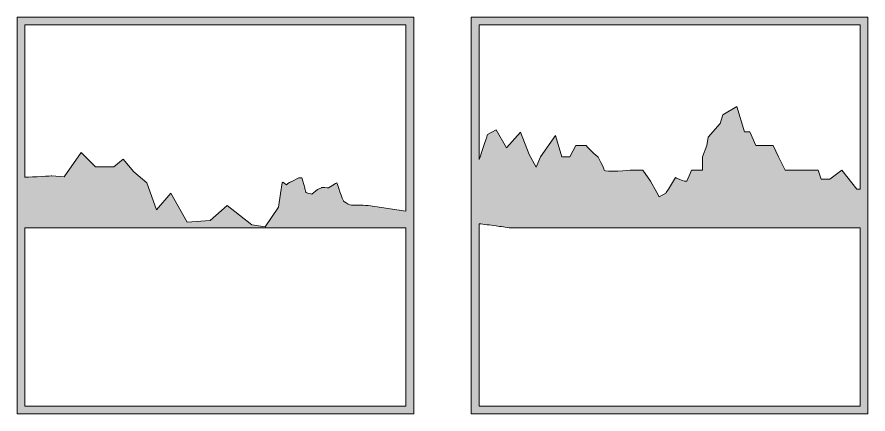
# Model space of a CAD drawing. Extents: x -2 to 9008, y -1000 to 0.
# Drawn here: x 4576 to 6720, y -1000 to 0 of the extents above; entities that cross this region are included whole.
import ezdxf

# ---------------------------------------------------------------- set-up
doc = ezdxf.new("R2010")
doc.units = 0
doc.header["$MEASUREMENT"] = 0
doc.layers.add('Layer 1', color=7, linetype='Continuous')

msp = doc.modelspace()

# ---------------------------------------------------------------- hatches: boundary and pattern name
at = {"layer": 'Layer 1', "true_color": 0x6d6e71}
h = msp.add_hatch(color=8, dxfattribs=at)
h.dxf.hatch_style = 2
h.paths.add_polyline_path([(4576, 0), (4576, -416), (4576, -531.2), (4576, -1000), (5576, -1000), (5576, -531.2), (5576, -491.9), (5576, 0)])
h.paths.add_polyline_path([(5556, -980), (4596, -980), (4596, -531.2), (5556, -531.2)])
edge = h.paths.add_edge_path()
edge.add_spline(control_points=[(5460.4, -474.4), (5460.4, -474.4), (5422.1, -474.5), (5415, -473.5), (5414.7, -473.4), (5414.4, -473.3), (5414.2, -473.3), (5410.5, -472.1), (5399.4, -464.2), (5398.4, -463.5), (5398.3, -463.5), (5398.3, -463.5), (5398.3, -463.4), (5398.3, -463.4), (5398.3, -463.4), (5398.3, -463.4), (5398.3, -463.4), (5398.3, -463.4), (5398.3, -463.4), (5397.8, -462.7), (5381.5, -417.4), (5381.5, -417.4), (5381.5, -417.4), (5363.1, -429.1), (5361, -430.4), (5361, -430.4), (5360.9, -430.5), (5360.8, -430.5), (5360.8, -430.5), (5360.8, -430.5), (5360.8, -430.5), (5360.8, -430.5), (5360.8, -430.5), (5360.7, -430.5), (5359.4, -429.9), (5343.5, -429.3), (5343.5, -429.3), (5343.5, -429.3), (5343, -430.5), (5343, -430.5), (5343, -430.5), (5333, -434.9), (5333, -434.9), (5333, -434.9), (5318.4, -446.5), (5318.4, -446.5), (5318.4, -446.5), (5304.3, -442.1), (5304.1, -442), (5304.1, -442), (5303.7, -440.8), (5303.1, -438.7), (5302.5, -436.6), (5301.7, -433.7), (5300.8, -430.5), (5297.7, -419.7), (5293.5, -405.3), (5293.2, -405.3), (5292.9, -405.5), (5286.3, -405.3), (5286.3, -405.3), (5286.3, -405.3), (5266.8, -414.8), (5266.8, -414.8), (5266.8, -414.8), (5259.5, -417), (5254.8, -422.6), (5254.8, -422.6), (5245.7, -415.9), (5245.7, -415.9), (5245.1, -416.6), (5244.3, -417.9), (5244.3, -417.9), (5244.3, -417.9), (5239.9, -444.4), (5239.9, -444.4), (5239.9, -444.4), (5234.9, -478.7), (5234.9, -478.7), (5234.9, -478.7), (5200.9, -528.6), (5200.9, -528.6), (5200.9, -528.6), (5167.8, -523.9), (5167.8, -523.9), (5167.8, -523.9), (5105.4, -474.4), (5105.4, -474.4), (5105.4, -474.4), (5062.6, -512.7), (5062.6, -512.7), (5062.6, -512.7), (5004.8, -517), (5004.8, -517), (5004.8, -517), (4963.7, -443.9), (4963.7, -443.9), (4963.7, -443.9), (4927.2, -485.9), (4927.2, -485.9), (4927.2, -485.9), (4902.8, -417.4), (4902.8, -417.4), (4902.8, -417.4), (4870.5, -390.2), (4870.5, -390.2), (4870.5, -390.2), (4843.5, -358.1), (4843.5, -358.1), (4843.5, -358.1), (4819.7, -377.4), (4819.7, -377.4), (4819.7, -377.4), (4774.1, -377.4), (4774.1, -377.4), (4774.1, -377.4), (4737.8, -341), (4737.8, -341), (4737.8, -341), (4695, -402.4), (4695, -402.4), (4695, -402.4), (4663.8, -400.3), (4663.8, -400.3), (4663.8, -400.3), (4616.6, -403.5), (4596, -403.2), (4596, -403.2), (4596, -20), (4596, -20), (4596, -20), (5556, -20), (5556, -20), (5556, -20), (5556, -488.8), (5556, -488.8), (5556, -488.8), (5460.4, -474.4), (5460.4, -474.4)], knot_values=[0, 0, 0, 0, 1, 1, 1, 2, 2, 2, 3, 3, 3, 4, 4, 4, 5, 5, 5, 6, 6, 6, 7, 7, 7, 8, 8, 8, 9, 9, 9, 10, 10, 10, 11, 11, 11, 12, 12, 12, 13, 13, 13, 14, 14, 14, 15, 15, 15, 16, 16, 16, 17, 17, 17, 18, 18, 18, 19, 19, 19, 20, 20, 20, 21, 21, 21, 22, 22, 22, 23, 23, 23, 24, 24, 24, 25, 25, 25, 26, 26, 26, 27, 27, 27, 28, 28, 28, 29, 29, 29, 30, 30, 30, 31, 31, 31, 32, 32, 32, 33, 33, 33, 34, 34, 34, 35, 35, 35, 36, 36, 36, 37, 37, 37, 38, 38, 38, 39, 39, 39, 40, 40, 40, 41, 41, 41, 42, 42, 42, 43, 43, 43, 44, 44, 44, 45, 45, 45, 46, 46, 46, 46], degree=3, periodic=1)
at = {"layer": 'Layer 1', "true_color": 0x808285}
h = msp.add_hatch(color=252, dxfattribs=at)
h.dxf.hatch_style = 2
h.paths.add_polyline_path([(5720, 0), (5720, -387.6), (5720, -518), (5720, -1000), (6720, -1000), (6720, -531.4), (6720, -433.9), (6720, 0)])
edge = h.paths.add_edge_path()
edge.add_spline(control_points=[(6700, -980), (6700, -980), (5740, -980), (5740, -980), (5740, -980), (5740, -520.6), (5740, -520.6), (5752.5, -522.2), (5767, -524.1), (5782.8, -526.2), (5794.9, -527.8), (5807.8, -529.6), (5820.8, -531.4), (5820.8, -531.4), (6700, -531.4), (6700, -531.4), (6700, -531.4), (6700, -980), (6700, -980)], knot_values=[0, 0, 0, 0, 1, 1, 1, 2, 2, 2, 3, 3, 3, 4, 4, 4, 5, 5, 5, 6, 6, 6, 6], degree=3, periodic=1)
edge = h.paths.add_edge_path()
edge.add_spline(control_points=[(6691.5, -433.9), (6691.5, -433.9), (6654.5, -385.9), (6654.5, -385.9), (6654.5, -385.9), (6623.8, -408.3), (6623.8, -408.3), (6623.8, -408.3), (6602.2, -408.3), (6602.2, -408.3), (6602.2, -408.3), (6594.9, -385.9), (6594.9, -385.9), (6594.9, -385.9), (6511.6, -385.9), (6511.6, -385.9), (6511.6, -385.9), (6507.3, -377.4), (6507.3, -377.4), (6507.3, -377.4), (6494.6, -352), (6494.6, -352), (6494.6, -352), (6480.7, -323.4), (6480.7, -323.4), (6480.7, -323.4), (6437.5, -323.4), (6437.5, -323.4), (6437.5, -323.4), (6422.5, -289.3), (6422.5, -289.3), (6422.5, -289.3), (6408.7, -289.3), (6408.7, -289.3), (6408.7, -289.3), (6389.3, -225.8), (6389.3, -225.8), (6389.3, -225.8), (6354.2, -246.6), (6354.2, -246.6), (6354.2, -246.6), (6348, -267.9), (6348, -267.9), (6348, -267.9), (6317.2, -302.6), (6317.2, -302.6), (6317.2, -302.6), (6314.1, -323.4), (6314.1, -323.4), (6314.1, -323.4), (6302.8, -352), (6302.8, -352), (6302.8, -352), (6302.8, -385.9), (6302.8, -385.9), (6302.8, -385.9), (6275, -385.9), (6275, -385.9), (6275, -385.9), (6271.8, -393.8), (6271.8, -393.8), (6271.8, -393.8), (6263.7, -413.1), (6263.7, -413.1), (6263.7, -413.1), (6262.4, -413.1), (6257.4, -413.1), (6252.4, -413.1), (6234.9, -404.6), (6234.9, -404.6), (6234.9, -404.6), (6217.3, -433.9), (6217.3, -433.9), (6217.3, -433.9), (6211.3, -442.2), (6211.3, -442.2), (6211.3, -442.2), (6210.4, -443.5), (6210.4, -443.5), (6210.4, -443.5), (6193.8, -452.9), (6193.8, -452.9), (6193.8, -452.9), (6187.9, -442.2), (6187.9, -442.2), (6187.9, -442.2), (6171.8, -413.1), (6171.8, -413.1), (6171.8, -413.1), (6152.7, -385.9), (6152.7, -385.9), (6152.7, -385.9), (6123.3, -385.9), (6123.3, -385.9), (6123.3, -385.9), (6056, -392.3), (6055.5, -385.9), (6055, -379.5), (6039.5, -352), (6039.5, -352), (6027.3, -343.7), (6009.7, -323.4), (6009.7, -323.4), (6009.7, -323.4), (5984, -323.4), (5984, -323.4), (5984, -323.4), (5968.6, -352), (5968.6, -352), (5968.6, -352), (5949, -352), (5949, -352), (5949, -352), (5932.6, -298.1), (5932.6, -298.1), (5932.6, -298.1), (5894.5, -352), (5894.5, -352), (5894.5, -352), (5884.3, -378.6), (5884.3, -378.6), (5884.3, -378.6), (5866.3, -346.1), (5866.3, -346.1), (5866.3, -346.1), (5844.9, -289.8), (5844.9, -289.8), (5844.9, -289.8), (5809.2, -329.8), (5809.2, -329.8), (5809.2, -329.8), (5783.4, -284.3), (5783.4, -284.3), (5783.4, -284.3), (5761.3, -295.9), (5761.3, -295.9), (5761.3, -295.9), (5749.4, -334.5), (5740, -359.1), (5740, -359.1), (5740, -20), (5740, -20), (5740, -20), (6700, -20), (6700, -20), (6700, -20), (6700, -433.9), (6700, -433.9), (6700, -433.9), (6691.5, -433.9), (6691.5, -433.9)], knot_values=[0, 0, 0, 0, 1, 1, 1, 2, 2, 2, 3, 3, 3, 4, 4, 4, 5, 5, 5, 6, 6, 6, 7, 7, 7, 8, 8, 8, 9, 9, 9, 10, 10, 10, 11, 11, 11, 12, 12, 12, 13, 13, 13, 14, 14, 14, 15, 15, 15, 16, 16, 16, 17, 17, 17, 18, 18, 18, 19, 19, 19, 20, 20, 20, 21, 21, 21, 22, 22, 22, 23, 23, 23, 24, 24, 24, 25, 25, 25, 26, 26, 26, 27, 27, 27, 28, 28, 28, 29, 29, 29, 30, 30, 30, 31, 31, 31, 32, 32, 32, 33, 33, 33, 34, 34, 34, 35, 35, 35, 36, 36, 36, 37, 37, 37, 38, 38, 38, 39, 39, 39, 40, 40, 40, 41, 41, 41, 42, 42, 42, 43, 43, 43, 44, 44, 44, 45, 45, 45, 46, 46, 46, 47, 47, 47, 48, 48, 48, 49, 49, 49, 50, 50, 50, 50], degree=3, periodic=1)

# ---------------------------------------------------------------- linework, layer by layer
at = {"layer": 'Layer 1', "lineweight": 0}
for points in [[(4576, 0), (4576, -416), (4576, -531.2), (4576, -1000), (5576, -1000), (5576, -531.2), (5576, -491.9), (5576, 0), (4576, 0)], [(5720, 0), (5720, -387.6), (5720, -518), (5720, -1000), (6720, -1000), (6720, -531.4), (6720, -433.9), (6720, 0), (5720, 0)], [(5556, -980), (4596, -980), (4596, -531.2), (5556, -531.2), (5556, -980)]]:
    msp.add_lwpolyline(points, dxfattribs=at)
for points, knots in [([(5460.4, -474.4), (5460.4, -474.4), (5422.1, -474.5), (5415, -473.5), (5414.7, -473.4), (5414.4, -473.3), (5414.2, -473.3), (5410.5, -472.1), (5399.4, -464.2), (5398.4, -463.5), (5398.3, -463.5), (5398.3, -463.5), (5398.3, -463.4), (5398.3, -463.4), (5398.3, -463.4), (5398.3, -463.4), (5398.3, -463.4), (5398.3, -463.4), (5398.3, -463.4), (5397.8, -462.7), (5381.5, -417.4), (5381.5, -417.4), (5381.5, -417.4), (5363.1, -429.1), (5361, -430.4), (5361, -430.4), (5360.9, -430.5), (5360.8, -430.5), (5360.8, -430.5), (5360.8, -430.5), (5360.8, -430.5), (5360.8, -430.5), (5360.8, -430.5), (5360.7, -430.5), (5359.4, -429.9), (5343.5, -429.3), (5343.5, -429.3), (5343.5, -429.3), (5343, -430.5), (5343, -430.5), (5343, -430.5), (5333, -434.9), (5333, -434.9), (5333, -434.9), (5318.4, -446.5), (5318.4, -446.5), (5318.4, -446.5), (5304.3, -442.1), (5304.1, -442), (5304.1, -442), (5303.7, -440.8), (5303.1, -438.7), (5302.5, -436.6), (5301.7, -433.7), (5300.8, -430.5), (5297.7, -419.7), (5293.5, -405.3), (5293.2, -405.3), (5292.9, -405.5), (5286.3, -405.3), (5286.3, -405.3), (5286.3, -405.3), (5266.8, -414.8), (5266.8, -414.8), (5266.8, -414.8), (5259.5, -417), (5254.8, -422.6), (5254.8, -422.6), (5245.7, -415.9), (5245.7, -415.9), (5245.1, -416.6), (5244.3, -417.9), (5244.3, -417.9), (5244.3, -417.9), (5239.9, -444.4), (5239.9, -444.4), (5239.9, -444.4), (5234.9, -478.7), (5234.9, -478.7), (5234.9, -478.7), (5200.9, -528.6), (5200.9, -528.6), (5200.9, -528.6), (5167.8, -523.9), (5167.8, -523.9), (5167.8, -523.9), (5105.4, -474.4), (5105.4, -474.4), (5105.4, -474.4), (5062.6, -512.7), (5062.6, -512.7), (5062.6, -512.7), (5004.8, -517), (5004.8, -517), (5004.8, -517), (4963.7, -443.9), (4963.7, -443.9), (4963.7, -443.9), (4927.2, -485.9), (4927.2, -485.9), (4927.2, -485.9), (4902.8, -417.4), (4902.8, -417.4), (4902.8, -417.4), (4870.5, -390.2), (4870.5, -390.2), (4870.5, -390.2), (4843.5, -358.1), (4843.5, -358.1), (4843.5, -358.1), (4819.7, -377.4), (4819.7, -377.4), (4819.7, -377.4), (4774.1, -377.4), (4774.1, -377.4), (4774.1, -377.4), (4737.8, -341), (4737.8, -341), (4737.8, -341), (4695, -402.4), (4695, -402.4), (4695, -402.4), (4663.8, -400.3), (4663.8, -400.3), (4663.8, -400.3), (4616.6, -403.5), (4596, -403.2), (4596, -403.2), (4596, -20), (4596, -20), (4596, -20), (5556, -20), (5556, -20), (5556, -20), (5556, -488.8), (5556, -488.8), (5556, -488.8), (5460.4, -474.4), (5460.4, -474.4)], [0, 0, 0, 0, 1, 1, 1, 2, 2, 2, 3, 3, 3, 4, 4, 4, 5, 5, 5, 6, 6, 6, 7, 7, 7, 8, 8, 8, 9, 9, 9, 10, 10, 10, 11, 11, 11, 12, 12, 12, 13, 13, 13, 14, 14, 14, 15, 15, 15, 16, 16, 16, 17, 17, 17, 18, 18, 18, 19, 19, 19, 20, 20, 20, 21, 21, 21, 22, 22, 22, 23, 23, 23, 24, 24, 24, 25, 25, 25, 26, 26, 26, 27, 27, 27, 28, 28, 28, 29, 29, 29, 30, 30, 30, 31, 31, 31, 32, 32, 32, 33, 33, 33, 34, 34, 34, 35, 35, 35, 36, 36, 36, 37, 37, 37, 38, 38, 38, 39, 39, 39, 40, 40, 40, 41, 41, 41, 42, 42, 42, 43, 43, 43, 44, 44, 44, 45, 45, 45, 46, 46, 46, 46]), ([(6691.5, -433.9), (6691.5, -433.9), (6654.5, -385.9), (6654.5, -385.9), (6654.5, -385.9), (6623.8, -408.3), (6623.8, -408.3), (6623.8, -408.3), (6602.2, -408.3), (6602.2, -408.3), (6602.2, -408.3), (6594.9, -385.9), (6594.9, -385.9), (6594.9, -385.9), (6511.6, -385.9), (6511.6, -385.9), (6511.6, -385.9), (6507.3, -377.4), (6507.3, -377.4), (6507.3, -377.4), (6494.6, -352), (6494.6, -352), (6494.6, -352), (6480.7, -323.4), (6480.7, -323.4), (6480.7, -323.4), (6437.5, -323.4), (6437.5, -323.4), (6437.5, -323.4), (6422.5, -289.3), (6422.5, -289.3), (6422.5, -289.3), (6408.7, -289.3), (6408.7, -289.3), (6408.7, -289.3), (6389.3, -225.8), (6389.3, -225.8), (6389.3, -225.8), (6354.2, -246.6), (6354.2, -246.6), (6354.2, -246.6), (6348, -267.9), (6348, -267.9), (6348, -267.9), (6317.2, -302.6), (6317.2, -302.6), (6317.2, -302.6), (6314.1, -323.4), (6314.1, -323.4), (6314.1, -323.4), (6302.8, -352), (6302.8, -352), (6302.8, -352), (6302.8, -385.9), (6302.8, -385.9), (6302.8, -385.9), (6275, -385.9), (6275, -385.9), (6275, -385.9), (6271.8, -393.8), (6271.8, -393.8), (6271.8, -393.8), (6263.7, -413.1), (6263.7, -413.1), (6263.7, -413.1), (6262.4, -413.1), (6257.4, -413.1), (6252.4, -413.1), (6234.9, -404.6), (6234.9, -404.6), (6234.9, -404.6), (6217.3, -433.9), (6217.3, -433.9), (6217.3, -433.9), (6211.3, -442.2), (6211.3, -442.2), (6211.3, -442.2), (6210.4, -443.5), (6210.4, -443.5), (6210.4, -443.5), (6193.8, -452.9), (6193.8, -452.9), (6193.8, -452.9), (6187.9, -442.2), (6187.9, -442.2), (6187.9, -442.2), (6171.8, -413.1), (6171.8, -413.1), (6171.8, -413.1), (6152.7, -385.9), (6152.7, -385.9), (6152.7, -385.9), (6123.3, -385.9), (6123.3, -385.9), (6123.3, -385.9), (6056, -392.3), (6055.5, -385.9), (6055, -379.5), (6039.5, -352), (6039.5, -352), (6027.3, -343.7), (6009.7, -323.4), (6009.7, -323.4), (6009.7, -323.4), (5984, -323.4), (5984, -323.4), (5984, -323.4), (5968.6, -352), (5968.6, -352), (5968.6, -352), (5949, -352), (5949, -352), (5949, -352), (5932.6, -298.1), (5932.6, -298.1), (5932.6, -298.1), (5894.5, -352), (5894.5, -352), (5894.5, -352), (5884.3, -378.6), (5884.3, -378.6), (5884.3, -378.6), (5866.3, -346.1), (5866.3, -346.1), (5866.3, -346.1), (5844.9, -289.8), (5844.9, -289.8), (5844.9, -289.8), (5809.2, -329.8), (5809.2, -329.8), (5809.2, -329.8), (5783.4, -284.3), (5783.4, -284.3), (5783.4, -284.3), (5761.3, -295.9), (5761.3, -295.9), (5761.3, -295.9), (5749.4, -334.5), (5740, -359.1), (5740, -359.1), (5740, -20), (5740, -20), (5740, -20), (6700, -20), (6700, -20), (6700, -20), (6700, -433.9), (6700, -433.9), (6700, -433.9), (6691.5, -433.9), (6691.5, -433.9)], [0, 0, 0, 0, 1, 1, 1, 2, 2, 2, 3, 3, 3, 4, 4, 4, 5, 5, 5, 6, 6, 6, 7, 7, 7, 8, 8, 8, 9, 9, 9, 10, 10, 10, 11, 11, 11, 12, 12, 12, 13, 13, 13, 14, 14, 14, 15, 15, 15, 16, 16, 16, 17, 17, 17, 18, 18, 18, 19, 19, 19, 20, 20, 20, 21, 21, 21, 22, 22, 22, 23, 23, 23, 24, 24, 24, 25, 25, 25, 26, 26, 26, 27, 27, 27, 28, 28, 28, 29, 29, 29, 30, 30, 30, 31, 31, 31, 32, 32, 32, 33, 33, 33, 34, 34, 34, 35, 35, 35, 36, 36, 36, 37, 37, 37, 38, 38, 38, 39, 39, 39, 40, 40, 40, 41, 41, 41, 42, 42, 42, 43, 43, 43, 44, 44, 44, 45, 45, 45, 46, 46, 46, 47, 47, 47, 48, 48, 48, 49, 49, 49, 50, 50, 50, 50]), ([(6700, -980), (6700, -980), (5740, -980), (5740, -980), (5740, -980), (5740, -520.6), (5740, -520.6), (5752.5, -522.2), (5767, -524.1), (5782.8, -526.2), (5794.9, -527.8), (5807.8, -529.6), (5820.8, -531.4), (5820.8, -531.4), (6700, -531.4), (6700, -531.4), (6700, -531.4), (6700, -980), (6700, -980)], [0, 0, 0, 0, 1, 1, 1, 2, 2, 2, 3, 3, 3, 4, 4, 4, 5, 5, 5, 6, 6, 6, 6])]:
    msp.add_open_spline(points, degree=3, knots=knots, dxfattribs=at)

doc.saveas('drawing.dxf')
